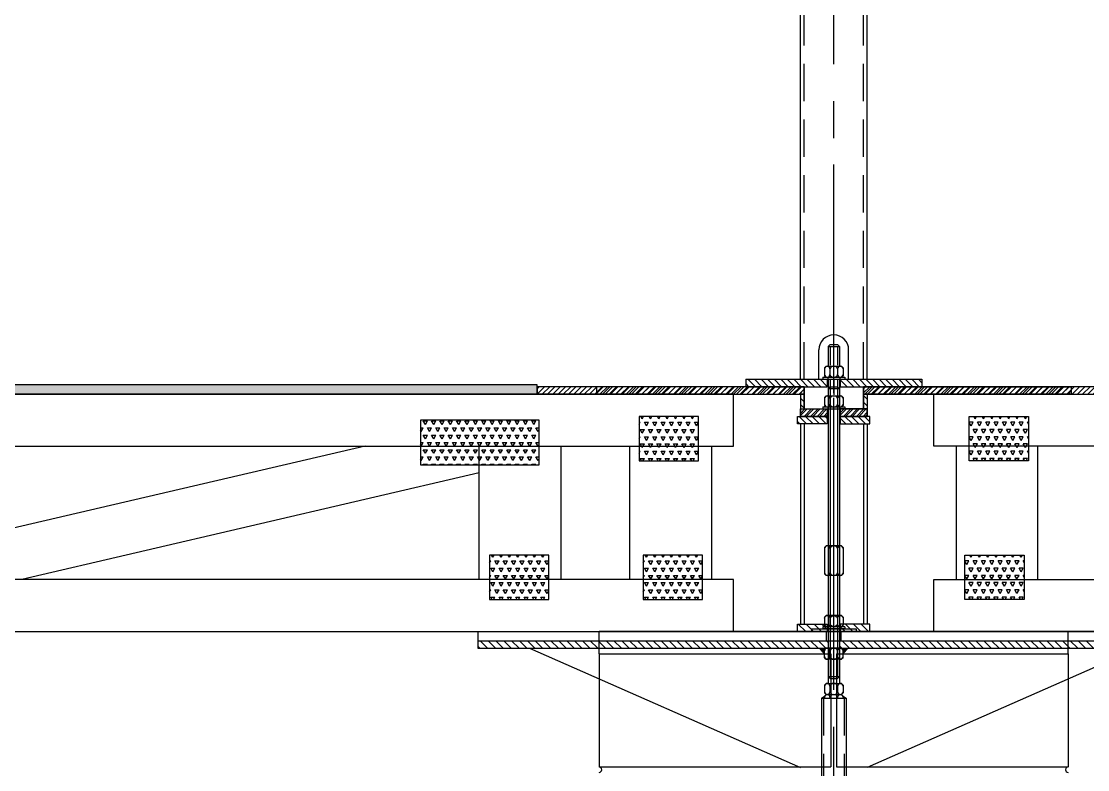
# Model space of a CAD drawing. Header units: inches. Extents: x -1316 to 22433, y -200 to 8737.
# Drawn here: x 1178.6 to 1250.4, y -82.8 to -32.3 of the extents above; entities that cross this region are included whole.
import ezdxf

# ---------------------------------------------------------------- set-up
doc = ezdxf.new("R2010")
doc.units = ezdxf.units.IN
doc.header["$LTSCALE"] = 10
doc.header["$MEASUREMENT"] = 0
for name, pattern in [('CENTER', [2, 1.25, -0.25, 0.25, -0.25]), ('HIDDEN', [0.375, 0.25, -0.125]), ('HIDDEN2', [0.1875, 0.125, -0.0625])]:
    doc.linetypes.add(name, pattern=pattern)
doc.layers.get('0').update_dxf_attribs({"linetype": 'CONTINUOUS'})
for name, color, linetype in [('S-FLOR', 7, 'CONTINUOUS'), ('S-FOUND', 7, 'CONTINUOUS'), ('S-HATCH', 5, 'CONTINUOUS'), ('S-HDWR', 104, 'CONTINUOUS'), ('S-PLATE', 190, 'CONTINUOUS')]:
    doc.layers.add(name, color=color, linetype=linetype)
pattern_1 = [(135, (-146.08067, -71.8948), (-0.26516504, -0.26516504), [])]
pattern_2 = [(135, (-804.2034, -24.4195), (-0.26516504, -0.26516504), [])]

# ---------------------------------------------------------------- blocks, each defined once
blk = doc.blocks.new('3-4NUTSV')
for p, q in [((-0.625, 0.643), (-0.518, 0.75)), ((-0.518, 0.75), (0.518, 0.75)), ((0.625, 0.643), (0.518, 0.75)), ((-0.625, 0.643), (-0.625, 0.107)), ((-0.625, 0.107), (-0.518, 0)), ((-0.518, 0), (0.518, 0)), ((-0.259, 0.567), (-0.259, 0.183)), ((0.259, 0.567), (0.259, 0.183)), ((0.625, 0.107), (0.518, 0)), ((0.625, 0.643), (0.625, 0.107))]:
    blk.add_line(p, q)
for centre, radius, start, end in [((-0.442, 0.567), 0.183, 0, 180), ((0, 0.475), 0.275, 19.47122, 160.52878), ((0.442, 0.567), 0.183, 0, 180), ((-0.442, 0.183), 0.183, 180, 0), ((0, 0.275), 0.275, 199.47122, 340.52878), ((0.442, 0.183), 0.183, 180, 0)]:
    blk.add_arc(centre, radius, start, end)
blk = doc.blocks.new('3-4WASSV')
for p, q in [((-0.75, 0.134), (0.75, 0.134)), ((-0.75, 0.134), (-0.75, 0)), ((-0.75, 0), (0.75, 0)), ((-0.406, 0.134), (-0.406, 0)), ((0.406, 0.134), (0.406, 0)), ((0.75, 0.134), (0.75, 0))]:
    blk.add_line(p, q)
blk = doc.blocks.new('BENCHM~2')
for p, q in [((-0.25, 16.5, -0.016), (-0.375, 16.375, -0.016)), ((-0.375, 16.375, -0.016), (-0.375, 15.884, -0.016)), ((-0.375, 16.375, -0.016), (0.375, 16.375, -0.016)), ((-0.25, 16.5, -0.016), (0.25, 16.5, -0.016)), ((0.25, 16.5, -0.016), (0.375, 16.375, -0.016)), ((0.375, 16.375, -0.016), (0.375, 15.884, -0.016)), ((-0.375, 14.5, -0.016), (-0.375, 5.773, -0.005)), ((0.375, 14.5, -0.016), (0.375, 5.773, -0.005)), ((-0.625, 5.666), (-0.518, 5.773)), ((0.518, 5.773), (-0.518, 5.773)), ((0.625, 5.666), (0.518, 5.773)), ((-0.625, 5.666), (-0.625, 3.88)), ((-0.259, 5.59), (-0.259, 3.956)), ((0.259, 5.59), (0.259, 3.956)), ((0.625, 5.666), (0.625, 3.88)), ((-0.625, 3.88), (-0.518, 3.773)), ((0.518, 3.773), (-0.518, 3.773)), ((-0.375, 3.773, -0.003), (-0.375, 1.071)), ((0.375, 3.773, -0.003), (0.375, 1.071)), ((0.625, 3.88), (0.518, 3.773)), ((-1.5, 0.188), (1.5, 0.188)), ((-1.5, 0), (1.5, 0)), ((-0.375, 0), (-0.375, -3.499)), ((0.375, 0), (0.375, -3.499)), ((-0.625, -4.356), (-0.518, -4.249)), ((-0.518, -4.249), (0.518, -4.249)), ((0.625, -4.356), (0.518, -4.249)), ((-0.83, -4.499), (-0.625, -4.356)), ((-0.83, -4.499), (-0.83, -31.071)), ((-0.83, -4.499), (0.83, -4.499)), ((-0.625, -4.356), (-0.625, -4.499)), ((-0.259, -4.432), (-0.259, -4.499)), ((0.259, -4.432), (0.259, -4.499)), ((0.625, -4.356), (0.625, -4.499)), ((0.625, -4.356), (0.83, -4.499)), ((0.83, -4.499), (0.83, -31.071)), ((-0.14, -34.249), (0.14, -34.249))]:
    blk.add_line(p, q)
at = {"linetype": 'HIDDEN'}
for p, q in [((-0.25, 16.375, -0.016), (-0.25, 15.884, -0.016)), ((0.25, 16.375, -0.016), (0.25, 15.884, -0.016)), ((-0.375, 15, -0.016), (-0.375, 14.5, -0.016)), ((-0.25, 14.5, -0.016), (-0.25, 5.773, -0.005)), ((0.25, 14.5, -0.016), (0.25, 5.773, -0.005)), ((0.375, 15, -0.016), (0.375, 14.5, -0.016)), ((-0.25, 3.773, -0.003), (-0.25, 1.071)), ((0.25, 3.773, -0.003), (0.25, 1.071)), ((-0.25, 0), (-0.25, -3.499)), ((0.25, 0), (0.25, -3.499)), ((-0.69, -4.499), (-0.69, -31.071)), ((0.69, -4.499), (0.69, -31.071))]:
    blk.add_line(p, q, dxfattribs=at)
at = {"linetype": 'Continuous'}
for p, q in [((-1.5, 0.188), (-1.5, 0)), ((1.5, 0.188), (1.5, 0))]:
    blk.add_line(p, q, dxfattribs=at)
for centre, radius, start, end in [((-0.442, 5.59), 0.183, 0, 180), ((0, 5.499), 0.275, 19.47122, 160.52878), ((0.442, 5.59), 0.183, 0, 180), ((-0.442, 3.956), 0.183, 180, 0), ((0, 4.048), 0.275, 199.47122, 340.52878), ((0.442, 3.956), 0.183, 180, 0), ((-0.442, -4.432), 0.183, 0, 180), ((0, -4.524), 0.275, 19.47122, 160.52878), ((0.442, -4.432), 0.183, 0, 180), ((0.17, -31.071), 1, 180, 199.72449), ((-11.709, -35.331), 11.62, 5.34095, 19.72449), ((11.709, -35.331), 11.62, 160.27551, 174.65905), ((-0.17, -31.071), 1, 340.27551, 0)]:
    blk.add_arc(centre, radius, start, end)
at = {"linetype": 'HIDDEN'}
for centre, radius, start, end in [((0.17, -31.071), 0.86, 180, 199.72449), ((-11.709, -35.331), 11.76, 5.34095, 19.72449), ((11.709, -35.331), 11.76, 160.27551, 174.65905), ((-0.17, -31.071), 0.86, 340.27551, 0)]:
    blk.add_arc(centre, radius, start, end, dxfattribs=at)
for name, p in [('3-4NUTSV', (0, 15.134, -0.016)), ('3-4WASSV', (0, 15, -0.016)), ('3-4NUTSV', (0, -4.249))]:
    blk.add_blockref(name, p)
at = {"xscale": -1}
for name, p in [('3-4NUTSV', (0, 0.322)), ('3-4WASSV', (0, 0.188))]:
    blk.add_blockref(name, p, dxfattribs=at)
blk = doc.blocks.new('CRL')
at = {"layer": 'S-HATCH'}
h = blk.add_hatch(dxfattribs=at)
h.set_pattern_fill('ANSI31', color=256, scale=2.5, angle=180, style=0)
h.set_pattern_definition([(225, (-862.34313, 33.7365), (0.22097087, -0.22097087), [])])
h.paths.add_polyline_path([(213.529, 16), (213.529, 16.5), (199.529, 16.5), (199.529, 16)])
h.paths.add_polyline_path([(195.529, 16), (195.529, 16.5), (181.529, 16.5), (181.529, 16)])
h = blk.add_hatch(dxfattribs=at)
h.set_pattern_fill('ANSI31', color=256, scale=2.5, angle=90, style=0)
h.set_pattern_definition([(135, (837.01966, 347.84425), (-0.22097087, -0.22097087), [])])
h.paths.add_polyline_path([(199.779, 16), (199.529, 16), (199.529, 15), (199.779, 15)])
h.paths.add_polyline_path([(195.529, 16), (195.279, 16), (195.279, 15), (195.529, 15)])
h = blk.add_hatch(dxfattribs=at)
h.set_pattern_fill('ANSI31', color=256, scale=2.5, angle=180, style=0)
h.set_pattern_definition([(225, (837.01966, 347.84425), (0.22097087, -0.22097087), [])])
h.paths.add_polyline_path([(199.779, 14.5), (199.779, 15), (197.967, 15), (197.967, 14.5)])
h.paths.add_polyline_path([(195.279, 15), (195.279, 14.5), (197.092, 14.5), (197.092, 15), (196.779, 15)])
at = {"linetype": 'Continuous'}
for p, q in [((195.279, 16, -0.016), (195.279, 14.5, -0.016)), ((181.705, -1.5), (181.705, -9.125)), ((197.33, -1.5), (197.33, -9.125)), ((197.705, -1.5), (197.705, -9.125)), ((213.33, -1.5), (213.33, -9.125))]:
    blk.add_line(p, q, dxfattribs=at)
for p, q in [((195.529, 16.5, -0.016), (195.529, 15, -0.016)), ((199.529, 16.5, -0.016), (199.529, 15, -0.016)), ((199.779, 16, -0.016), (199.779, 14.5, -0.016)), ((195.279, 15, -0.016), (199.779, 15, -0.016)), ((195.279, 14.5, -0.016), (197.147, 14.5, -0.016)), ((199.779, 14.5, -0.016), (197.912, 14.5, -0.016)), ((213.33, 0), (181.705, 0)), ((181.705, -1.5), (181.705, 0)), ((213.33, -1.5), (213.33, 0)), ((181.705, -1.5), (197.33, -1.5)), ((197.705, -1.5), (213.33, -1.5)), ((181.705, -9.125), (197.33, -9.125)), ((197.705, -9.125), (213.33, -9.125))]:
    blk.add_line(p, q)
at = {"elevation": -0.016}
for points in [[(181.529, 16), (195.529, 16), (195.529, 16.5), (181.529, 16.5)], [(213.529, 16), (199.529, 16), (199.529, 16.5), (213.529, 16.5)]]:
    blk.add_lwpolyline(points, close=True, dxfattribs=at)
for centre, start, end in [((181.705, -9.313), 270, 90), ((213.33, -9.313), 90, 270)]:
    blk.add_arc(centre, 0.188, start, end)
for name, p in [('BENCHM~2', (197.529, 0)), ('BENCHM~2', (197.529, 0)), ('3-4NUTSV', (197.529, 15.134, -0.016)), ('3-4WASSV', (197.529, 15, -0.016))]:
    blk.add_blockref(name, p)
blk = doc.blocks.new('*U647')
at = {"layer": 'S-FOUND'}
blk.add_blockref('CRL', (31.971, 0, 0.016), dxfattribs=at)
blk = doc.blocks.new('*X640')
at = {"color": 0}
for p, q in [((-190.023, 369.532), (-190.111, 369.685)), ((-190.023, 369.532), (-189.935, 369.685)), ((-189.46, 369.532), (-189.549, 369.685)), ((-189.46, 369.532), (-189.372, 369.685)), ((-188.898, 369.532), (-188.986, 369.685)), ((-188.898, 369.532), (-188.81, 369.685)), ((-188.335, 369.532), (-188.424, 369.685)), ((-188.335, 369.532), (-188.247, 369.685)), ((-187.773, 369.532), (-187.861, 369.685)), ((-187.773, 369.532), (-187.685, 369.685)), ((-187.21, 369.532), (-187.299, 369.685)), ((-187.21, 369.532), (-187.122, 369.685)), ((-186.648, 369.532), (-186.736, 369.685)), ((-186.648, 369.532), (-186.56, 369.685)), ((-190.241, 369.154), (-190.164, 369.289)), ((-190.241, 369.289), (-190.164, 369.289)), ((-190.023, 368.558), (-190.164, 368.802)), ((-190.164, 368.802), (-189.882, 368.802)), ((-190.023, 368.558), (-189.882, 368.802)), ((-189.742, 369.045), (-189.882, 369.289)), ((-189.882, 369.289), (-189.601, 369.289)), ((-189.742, 369.045), (-189.601, 369.289)), ((-189.46, 368.558), (-189.601, 368.802)), ((-189.601, 368.802), (-189.32, 368.802)), ((-189.46, 368.558), (-189.32, 368.802)), ((-189.179, 369.045), (-189.32, 369.289)), ((-189.32, 369.289), (-189.039, 369.289)), ((-189.179, 369.045), (-189.039, 369.289)), ((-188.898, 368.558), (-189.039, 368.802)), ((-189.039, 368.802), (-188.757, 368.802)), ((-188.898, 368.558), (-188.757, 368.802)), ((-188.617, 369.045), (-188.757, 369.289)), ((-188.757, 369.289), (-188.476, 369.289)), ((-188.617, 369.045), (-188.476, 369.289)), ((-188.335, 368.558), (-188.476, 368.802)), ((-188.476, 368.802), (-188.195, 368.802)), ((-188.335, 368.558), (-188.195, 368.802)), ((-188.054, 369.045), (-188.195, 369.289)), ((-188.195, 369.289), (-187.914, 369.289)), ((-188.054, 369.045), (-187.914, 369.289)), ((-187.773, 368.558), (-187.914, 368.802)), ((-187.914, 368.802), (-187.632, 368.802)), ((-187.773, 368.558), (-187.632, 368.802)), ((-187.492, 369.045), (-187.632, 369.289)), ((-187.632, 369.289), (-187.351, 369.289)), ((-187.492, 369.045), (-187.351, 369.289)), ((-187.21, 368.558), (-187.351, 368.802)), ((-187.351, 368.802), (-187.07, 368.802)), ((-187.21, 368.558), (-187.07, 368.802)), ((-186.929, 369.045), (-187.07, 369.289)), ((-187.07, 369.289), (-186.789, 369.289)), ((-186.929, 369.045), (-186.789, 369.289)), ((-186.648, 368.558), (-186.789, 368.802)), ((-186.789, 368.802), (-186.507, 368.802)), ((-186.648, 368.558), (-186.507, 368.802)), ((-186.367, 369.045), (-186.507, 369.289)), ((-186.507, 369.289), (-186.241, 369.289)), ((-186.367, 369.045), (-186.241, 369.263)), ((-190.241, 368.18), (-190.164, 368.315)), ((-190.241, 368.315), (-190.164, 368.315)), ((-189.742, 368.071), (-189.882, 368.315)), ((-189.882, 368.315), (-189.601, 368.315)), ((-189.742, 368.071), (-189.601, 368.315)), ((-189.179, 368.071), (-189.32, 368.315)), ((-189.32, 368.315), (-189.039, 368.315)), ((-189.179, 368.071), (-189.039, 368.315)), ((-188.617, 368.071), (-188.757, 368.315)), ((-188.757, 368.315), (-188.476, 368.315)), ((-188.617, 368.071), (-188.476, 368.315)), ((-188.054, 368.071), (-188.195, 368.315)), ((-188.195, 368.315), (-187.914, 368.315)), ((-188.054, 368.071), (-187.914, 368.315)), ((-187.492, 368.071), (-187.632, 368.315)), ((-187.632, 368.315), (-187.351, 368.315)), ((-187.492, 368.071), (-187.351, 368.315)), ((-186.929, 368.071), (-187.07, 368.315)), ((-187.07, 368.315), (-186.789, 368.315)), ((-186.929, 368.071), (-186.789, 368.315)), ((-186.367, 368.071), (-186.507, 368.315)), ((-186.507, 368.315), (-186.241, 368.315)), ((-186.367, 368.071), (-186.241, 368.288)), ((-190.241, 367.206), (-190.164, 367.34)), ((-190.241, 367.34), (-190.164, 367.34)), ((-190.023, 367.584), (-190.164, 367.827)), ((-190.164, 367.827), (-189.882, 367.827)), ((-190.023, 367.584), (-189.882, 367.827)), ((-189.742, 367.097), (-189.882, 367.34)), ((-189.882, 367.34), (-189.601, 367.34)), ((-189.742, 367.097), (-189.601, 367.34)), ((-189.46, 367.584), (-189.601, 367.827)), ((-189.601, 367.827), (-189.32, 367.827)), ((-189.46, 367.584), (-189.32, 367.827)), ((-189.179, 367.097), (-189.32, 367.34)), ((-189.32, 367.34), (-189.039, 367.34)), ((-189.179, 367.097), (-189.039, 367.34)), ((-188.898, 367.584), (-189.039, 367.827)), ((-189.039, 367.827), (-188.757, 367.827)), ((-188.898, 367.584), (-188.757, 367.827)), ((-188.617, 367.097), (-188.757, 367.34)), ((-188.757, 367.34), (-188.476, 367.34)), ((-188.617, 367.097), (-188.476, 367.34)), ((-188.335, 367.584), (-188.476, 367.827)), ((-188.476, 367.827), (-188.195, 367.827)), ((-188.335, 367.584), (-188.195, 367.827)), ((-188.054, 367.097), (-188.195, 367.34)), ((-188.195, 367.34), (-187.914, 367.34)), ((-188.054, 367.097), (-187.914, 367.34)), ((-187.773, 367.584), (-187.914, 367.827)), ((-187.914, 367.827), (-187.632, 367.827)), ((-187.773, 367.584), (-187.632, 367.827)), ((-187.492, 367.097), (-187.632, 367.34)), ((-187.632, 367.34), (-187.351, 367.34)), ((-187.492, 367.097), (-187.351, 367.34)), ((-187.21, 367.584), (-187.351, 367.827)), ((-187.351, 367.827), (-187.07, 367.827)), ((-187.21, 367.584), (-187.07, 367.827)), ((-186.929, 367.097), (-187.07, 367.34)), ((-187.07, 367.34), (-186.789, 367.34)), ((-186.929, 367.097), (-186.789, 367.34)), ((-186.648, 367.584), (-186.789, 367.827)), ((-186.789, 367.827), (-186.507, 367.827)), ((-186.648, 367.584), (-186.507, 367.827)), ((-186.367, 367.097), (-186.507, 367.34)), ((-186.507, 367.34), (-186.241, 367.34)), ((-186.367, 367.097), (-186.241, 367.314)), ((-190.067, 366.685), (-190.164, 366.853)), ((-190.164, 366.853), (-189.882, 366.853)), ((-189.979, 366.685), (-189.882, 366.853)), ((-189.504, 366.685), (-189.601, 366.853)), ((-189.601, 366.853), (-189.32, 366.853)), ((-189.417, 366.685), (-189.32, 366.853)), ((-188.942, 366.685), (-189.039, 366.853)), ((-189.039, 366.853), (-188.757, 366.853)), ((-188.854, 366.685), (-188.757, 366.853)), ((-188.379, 366.685), (-188.476, 366.853)), ((-188.476, 366.853), (-188.195, 366.853)), ((-188.292, 366.685), (-188.195, 366.853)), ((-187.817, 366.685), (-187.914, 366.853)), ((-187.914, 366.853), (-187.632, 366.853)), ((-187.729, 366.685), (-187.632, 366.853)), ((-187.254, 366.685), (-187.351, 366.853)), ((-187.351, 366.853), (-187.07, 366.853)), ((-187.167, 366.685), (-187.07, 366.853)), ((-186.692, 366.685), (-186.789, 366.853)), ((-186.789, 366.853), (-186.507, 366.853)), ((-186.604, 366.685), (-186.507, 366.853))]:
    blk.add_line(p, q, dxfattribs=at)
blk = doc.blocks.new('BOX')
blk.add_lwpolyline([(0, 0), (1, 0), (1, 1), (0, 1)], close=True)
blk = doc.blocks.new('*X643')
at = {"color": 0}
for p, q in [((579.778, -101.417), (579.637, -101.174)), ((579.637, -101.174), (579.918, -101.174)), ((579.778, -101.417), (579.918, -101.174)), ((580.34, -101.417), (580.199, -101.174)), ((580.199, -101.174), (580.481, -101.174)), ((580.34, -101.417), (580.481, -101.174)), ((580.903, -101.417), (580.762, -101.174)), ((580.762, -101.174), (581.043, -101.174)), ((580.903, -101.417), (581.043, -101.174)), ((581.465, -101.417), (581.324, -101.174)), ((581.324, -101.174), (581.606, -101.174)), ((581.465, -101.417), (581.606, -101.174)), ((582.028, -101.417), (581.887, -101.174)), ((581.887, -101.174), (582.168, -101.174)), ((582.028, -101.417), (582.168, -101.174)), ((582.59, -101.417), (582.449, -101.174)), ((582.449, -101.174), (582.731, -101.174)), ((582.59, -101.417), (582.731, -101.174)), ((583.153, -101.417), (583.012, -101.174)), ((583.012, -101.174), (583.293, -101.174)), ((583.153, -101.417), (583.293, -101.174)), ((583.715, -101.417), (583.574, -101.174)), ((583.574, -101.174), (583.856, -101.174)), ((583.715, -101.417), (583.856, -101.174)), ((584.278, -101.417), (584.137, -101.174)), ((584.137, -101.174), (584.418, -101.174)), ((584.278, -101.417), (584.418, -101.174)), ((584.84, -101.417), (584.699, -101.174)), ((584.699, -101.174), (584.981, -101.174)), ((584.84, -101.417), (584.981, -101.174)), ((585.403, -101.417), (585.262, -101.174)), ((585.262, -101.174), (585.543, -101.174)), ((585.403, -101.417), (585.543, -101.174)), ((585.965, -101.417), (585.824, -101.174)), ((585.824, -101.174), (586.106, -101.174)), ((585.965, -101.417), (586.106, -101.174)), ((586.528, -101.417), (586.387, -101.174)), ((586.387, -101.174), (586.668, -101.174)), ((586.528, -101.417), (586.668, -101.174)), ((587.09, -101.417), (586.949, -101.174)), ((586.949, -101.174), (587.231, -101.174)), ((587.09, -101.417), (587.231, -101.174)), ((579.445, -101.661), (579.637, -101.661)), ((579.496, -101.904), (579.445, -101.816)), ((579.496, -101.904), (579.637, -101.661)), ((580.059, -101.904), (579.918, -101.661)), ((579.918, -101.661), (580.199, -101.661)), ((580.059, -101.904), (580.199, -101.661)), ((580.621, -101.904), (580.481, -101.661)), ((580.481, -101.661), (580.762, -101.661)), ((580.621, -101.904), (580.762, -101.661)), ((581.184, -101.904), (581.043, -101.661)), ((581.043, -101.661), (581.324, -101.661)), ((581.184, -101.904), (581.324, -101.661)), ((581.746, -101.904), (581.606, -101.661)), ((581.606, -101.661), (581.887, -101.661)), ((581.746, -101.904), (581.887, -101.661)), ((582.309, -101.904), (582.168, -101.661)), ((582.168, -101.661), (582.449, -101.661)), ((582.309, -101.904), (582.449, -101.661)), ((582.871, -101.904), (582.731, -101.661)), ((582.731, -101.661), (583.012, -101.661)), ((582.871, -101.904), (583.012, -101.661)), ((583.434, -101.904), (583.293, -101.661)), ((583.293, -101.661), (583.574, -101.661)), ((583.434, -101.904), (583.574, -101.661)), ((583.996, -101.904), (583.856, -101.661)), ((583.856, -101.661), (584.137, -101.661)), ((583.996, -101.904), (584.137, -101.661)), ((584.559, -101.904), (584.418, -101.661)), ((584.418, -101.661), (584.699, -101.661)), ((584.559, -101.904), (584.699, -101.661)), ((585.121, -101.904), (584.981, -101.661)), ((584.981, -101.661), (585.262, -101.661)), ((585.121, -101.904), (585.262, -101.661)), ((585.684, -101.904), (585.543, -101.661)), ((585.543, -101.661), (585.824, -101.661)), ((585.684, -101.904), (585.824, -101.661)), ((586.246, -101.904), (586.106, -101.661)), ((586.106, -101.661), (586.387, -101.661)), ((586.246, -101.904), (586.387, -101.661)), ((586.809, -101.904), (586.668, -101.661)), ((586.668, -101.661), (586.949, -101.661)), ((586.809, -101.904), (586.949, -101.661)), ((587.371, -101.904), (587.231, -101.661)), ((587.231, -101.661), (587.445, -101.661)), ((587.371, -101.904), (587.445, -101.776)), ((579.445, -102.635), (579.637, -102.635)), ((579.496, -102.879), (579.637, -102.635)), ((579.778, -102.391), (579.637, -102.148)), ((579.637, -102.148), (579.918, -102.148)), ((579.778, -102.391), (579.918, -102.148)), ((580.059, -102.879), (579.918, -102.635)), ((579.918, -102.635), (580.199, -102.635)), ((580.059, -102.879), (580.199, -102.635)), ((580.34, -102.391), (580.199, -102.148)), ((580.199, -102.148), (580.481, -102.148)), ((580.34, -102.391), (580.481, -102.148)), ((580.621, -102.879), (580.481, -102.635)), ((580.481, -102.635), (580.762, -102.635)), ((580.621, -102.879), (580.762, -102.635)), ((580.903, -102.391), (580.762, -102.148)), ((580.762, -102.148), (581.043, -102.148)), ((580.903, -102.391), (581.043, -102.148)), ((581.184, -102.879), (581.043, -102.635)), ((581.043, -102.635), (581.324, -102.635)), ((581.184, -102.879), (581.324, -102.635)), ((581.465, -102.391), (581.324, -102.148)), ((581.324, -102.148), (581.606, -102.148)), ((581.465, -102.391), (581.606, -102.148)), ((581.746, -102.879), (581.606, -102.635)), ((581.606, -102.635), (581.887, -102.635)), ((581.746, -102.879), (581.887, -102.635)), ((582.028, -102.391), (581.887, -102.148)), ((581.887, -102.148), (582.168, -102.148)), ((582.028, -102.391), (582.168, -102.148)), ((582.309, -102.879), (582.168, -102.635)), ((582.168, -102.635), (582.449, -102.635)), ((582.309, -102.879), (582.449, -102.635)), ((582.59, -102.391), (582.449, -102.148)), ((582.449, -102.148), (582.731, -102.148)), ((582.59, -102.391), (582.731, -102.148)), ((582.871, -102.879), (582.731, -102.635)), ((582.731, -102.635), (583.012, -102.635)), ((582.871, -102.879), (583.012, -102.635)), ((583.153, -102.391), (583.012, -102.148)), ((583.012, -102.148), (583.293, -102.148)), ((583.153, -102.391), (583.293, -102.148)), ((583.434, -102.879), (583.293, -102.635)), ((583.293, -102.635), (583.574, -102.635)), ((583.434, -102.879), (583.574, -102.635)), ((583.715, -102.391), (583.574, -102.148)), ((583.574, -102.148), (583.856, -102.148)), ((583.715, -102.391), (583.856, -102.148)), ((583.996, -102.879), (583.856, -102.635)), ((583.856, -102.635), (584.137, -102.635)), ((583.996, -102.879), (584.137, -102.635)), ((584.278, -102.391), (584.137, -102.148)), ((584.137, -102.148), (584.418, -102.148)), ((584.278, -102.391), (584.418, -102.148)), ((584.559, -102.879), (584.418, -102.635)), ((584.418, -102.635), (584.699, -102.635)), ((584.559, -102.879), (584.699, -102.635)), ((584.84, -102.391), (584.699, -102.148)), ((584.699, -102.148), (584.981, -102.148)), ((584.84, -102.391), (584.981, -102.148)), ((585.121, -102.879), (584.981, -102.635)), ((584.981, -102.635), (585.262, -102.635)), ((585.121, -102.879), (585.262, -102.635)), ((585.403, -102.391), (585.262, -102.148)), ((585.262, -102.148), (585.543, -102.148)), ((585.403, -102.391), (585.543, -102.148)), ((585.684, -102.879), (585.543, -102.635)), ((585.543, -102.635), (585.824, -102.635)), ((585.684, -102.879), (585.824, -102.635)), ((585.965, -102.391), (585.824, -102.148)), ((585.824, -102.148), (586.106, -102.148)), ((585.965, -102.391), (586.106, -102.148)), ((586.246, -102.879), (586.106, -102.635)), ((586.106, -102.635), (586.387, -102.635)), ((586.246, -102.879), (586.387, -102.635)), ((586.528, -102.391), (586.387, -102.148)), ((586.387, -102.148), (586.668, -102.148)), ((586.528, -102.391), (586.668, -102.148)), ((586.809, -102.879), (586.668, -102.635)), ((586.668, -102.635), (586.949, -102.635)), ((586.809, -102.879), (586.949, -102.635)), ((587.09, -102.391), (586.949, -102.148)), ((586.949, -102.148), (587.231, -102.148)), ((587.09, -102.391), (587.231, -102.148)), ((587.371, -102.879), (587.231, -102.635)), ((587.231, -102.635), (587.445, -102.635)), ((587.371, -102.879), (587.445, -102.75)), ((579.496, -102.879), (579.445, -102.791)), ((579.778, -103.366), (579.637, -103.122)), ((579.637, -103.122), (579.918, -103.122)), ((579.778, -103.366), (579.918, -103.122)), ((580.34, -103.366), (580.199, -103.122)), ((580.199, -103.122), (580.481, -103.122)), ((580.34, -103.366), (580.481, -103.122)), ((580.903, -103.366), (580.762, -103.122)), ((580.762, -103.122), (581.043, -103.122)), ((580.903, -103.366), (581.043, -103.122)), ((581.465, -103.366), (581.324, -103.122)), ((581.324, -103.122), (581.606, -103.122)), ((581.465, -103.366), (581.606, -103.122)), ((582.028, -103.366), (581.887, -103.122)), ((581.887, -103.122), (582.168, -103.122)), ((582.028, -103.366), (582.168, -103.122)), ((582.59, -103.366), (582.449, -103.122)), ((582.449, -103.122), (582.731, -103.122)), ((582.59, -103.366), (582.731, -103.122)), ((583.153, -103.366), (583.012, -103.122)), ((583.012, -103.122), (583.293, -103.122)), ((583.153, -103.366), (583.293, -103.122)), ((583.715, -103.366), (583.574, -103.122)), ((583.574, -103.122), (583.856, -103.122)), ((583.715, -103.366), (583.856, -103.122)), ((584.278, -103.366), (584.137, -103.122)), ((584.137, -103.122), (584.418, -103.122)), ((584.278, -103.366), (584.418, -103.122)), ((584.84, -103.366), (584.699, -103.122)), ((584.699, -103.122), (584.981, -103.122)), ((584.84, -103.366), (584.981, -103.122)), ((585.403, -103.366), (585.262, -103.122)), ((585.262, -103.122), (585.543, -103.122)), ((585.403, -103.366), (585.543, -103.122)), ((585.965, -103.366), (585.824, -103.122)), ((585.824, -103.122), (586.106, -103.122)), ((585.965, -103.366), (586.106, -103.122)), ((586.528, -103.366), (586.387, -103.122)), ((586.387, -103.122), (586.668, -103.122)), ((586.528, -103.366), (586.668, -103.122)), ((587.09, -103.366), (586.949, -103.122)), ((586.949, -103.122), (587.231, -103.122)), ((587.09, -103.366), (587.231, -103.122)), ((579.445, -103.609), (579.637, -103.609)), ((579.496, -103.853), (579.445, -103.765)), ((579.496, -103.853), (579.637, -103.609)), ((579.659, -104.135), (579.637, -104.096)), ((579.637, -104.096), (579.918, -104.096)), ((579.896, -104.135), (579.918, -104.096)), ((580.059, -103.853), (579.918, -103.609)), ((579.918, -103.609), (580.199, -103.609)), ((580.059, -103.853), (580.199, -103.609)), ((580.222, -104.135), (580.199, -104.096)), ((580.199, -104.096), (580.481, -104.096)), ((580.458, -104.135), (580.481, -104.096)), ((580.621, -103.853), (580.481, -103.609)), ((580.481, -103.609), (580.762, -103.609)), ((580.621, -103.853), (580.762, -103.609)), ((580.784, -104.135), (580.762, -104.096)), ((580.762, -104.096), (581.043, -104.096)), ((581.021, -104.135), (581.043, -104.096)), ((581.184, -103.853), (581.043, -103.609)), ((581.043, -103.609), (581.324, -103.609)), ((581.184, -103.853), (581.324, -103.609)), ((581.347, -104.135), (581.324, -104.096)), ((581.324, -104.096), (581.606, -104.096)), ((581.583, -104.135), (581.606, -104.096)), ((581.746, -103.853), (581.606, -103.609)), ((581.606, -103.609), (581.887, -103.609)), ((581.746, -103.853), (581.887, -103.609)), ((581.909, -104.135), (581.887, -104.096)), ((581.887, -104.096), (582.168, -104.096)), ((582.146, -104.135), (582.168, -104.096)), ((582.309, -103.853), (582.168, -103.609)), ((582.168, -103.609), (582.449, -103.609)), ((582.309, -103.853), (582.449, -103.609)), ((582.472, -104.135), (582.449, -104.096)), ((582.449, -104.096), (582.731, -104.096)), ((582.708, -104.135), (582.731, -104.096)), ((582.871, -103.853), (582.731, -103.609)), ((582.731, -103.609), (583.012, -103.609)), ((582.871, -103.853), (583.012, -103.609)), ((583.034, -104.135), (583.012, -104.096)), ((583.012, -104.096), (583.293, -104.096)), ((583.271, -104.135), (583.293, -104.096)), ((583.434, -103.853), (583.293, -103.609)), ((583.293, -103.609), (583.574, -103.609)), ((583.434, -103.853), (583.574, -103.609)), ((583.597, -104.135), (583.574, -104.096)), ((583.574, -104.096), (583.856, -104.096)), ((583.833, -104.135), (583.856, -104.096)), ((583.996, -103.853), (583.856, -103.609)), ((583.856, -103.609), (584.137, -103.609)), ((583.996, -103.853), (584.137, -103.609)), ((584.159, -104.135), (584.137, -104.096)), ((584.137, -104.096), (584.418, -104.096)), ((584.396, -104.135), (584.418, -104.096)), ((584.559, -103.853), (584.418, -103.609)), ((584.418, -103.609), (584.699, -103.609)), ((584.559, -103.853), (584.699, -103.609)), ((584.722, -104.135), (584.699, -104.096)), ((584.699, -104.096), (584.981, -104.096)), ((584.958, -104.135), (584.981, -104.096)), ((585.121, -103.853), (584.981, -103.609)), ((584.981, -103.609), (585.262, -103.609)), ((585.121, -103.853), (585.262, -103.609)), ((585.284, -104.135), (585.262, -104.096)), ((585.262, -104.096), (585.543, -104.096)), ((585.521, -104.135), (585.543, -104.096)), ((585.684, -103.853), (585.543, -103.609)), ((585.543, -103.609), (585.824, -103.609)), ((585.684, -103.853), (585.824, -103.609)), ((585.847, -104.135), (585.824, -104.096)), ((585.824, -104.096), (586.106, -104.096)), ((586.083, -104.135), (586.106, -104.096)), ((586.246, -103.853), (586.106, -103.609)), ((586.106, -103.609), (586.387, -103.609)), ((586.246, -103.853), (586.387, -103.609)), ((586.409, -104.135), (586.387, -104.096)), ((586.387, -104.096), (586.668, -104.096)), ((586.646, -104.135), (586.668, -104.096)), ((586.809, -103.853), (586.668, -103.609)), ((586.668, -103.609), (586.949, -103.609)), ((586.809, -103.853), (586.949, -103.609)), ((586.972, -104.135), (586.949, -104.096)), ((586.949, -104.096), (587.231, -104.096)), ((587.208, -104.135), (587.231, -104.096)), ((587.371, -103.853), (587.231, -103.609)), ((587.231, -103.609), (587.445, -103.609)), ((587.371, -103.853), (587.445, -103.724))]:
    blk.add_line(p, q, dxfattribs=at)
blk = doc.blocks.new('1200WBTECFLOORTRUSS')
at = {"layer": 'S-HATCH'}
h = blk.add_hatch(dxfattribs=at)
h.set_pattern_fill('DOLMIT', color=256, style=0)
h.set_pattern_definition([(0, (-47.8757, -280.13625), (0, 0.25), []), (45, (-47.8757, -280.13625), (-0.5, 0.5), [0.3535534, -0.7071077])])
h.paths.add_polyline_path([(-20, -1.25), (-20, -0.625), (-229.5, -0.625), (-229.5, -1.25)])
for p, q in [((-31.59189, -4.75), (-62.42439, -11.95288)), ((-23.89918, -6.54712), (-54.73168, -13.75))]:
    blk.add_line(p, q)
for points in [[(-229.5, -1.25), (-20, -1.25), (-20, -0.625), (-229.5, -0.625)], [(-228, -4.75), (-6.75, -4.75), (-6.75, -1.25), (-228, -1.25)], [(228, -4.75), (6.75, -4.75), (6.75, -1.25), (228, -1.25)], [(-18.39918, -13.75), (-23.89918, -13.75), (-23.89918, -4.75), (-18.39918, -4.75)], [(-13.75, -4.75), (-8.25, -4.75), (-8.25, -13.75), (-13.75, -13.75)], [(13.75, -4.75), (8.25, -4.75), (8.25, -13.75), (13.75, -13.75)], [(-229.5, -17.25), (-6.75, -17.25), (-6.75, -13.75), (-229.5, -13.75)], [(229.5, -17.25), (6.75, -17.25), (6.75, -13.75), (229.5, -13.75)]]:
    blk.add_lwpolyline(points, close=True)
for name, p in [('*X640', (177.11355, -372.43724)), ('*X643', (-607.30611, 98.1273)), ('*X640', (167.04092, -381.78133)), ('*X640', (177.40134, -381.78133))]:
    blk.add_blockref(name, p, dxfattribs=at)
at = {"layer": 'S-HATCH', "extrusion": (0, 0, -1), "zscale": -1}
for p in [(177.11355, -372.43724), (177.40134, -381.78133)]:
    blk.add_blockref('*X640', p, dxfattribs=at)
at = {"layer": 'S-PLATE', "xscale": 4, "yscale": 3, "zscale": 4}
for p in [(-13.12778, -5.75198), (-23.20041, -15.09607), (-12.83999, -15.09607)]:
    blk.add_blockref('BOX', p, dxfattribs=at)
at = {"layer": 'S-PLATE', "extrusion": (0, 0, -1), "xscale": 4, "yscale": 3, "zscale": -4}
for p in [(-13.12778, -5.75198), (-12.83999, -15.09607)]:
    blk.add_blockref('BOX', p, dxfattribs=at)
at = {"layer": 'S-PLATE', "xscale": 3, "yscale": 8, "zscale": 3, "rotation": 90}
blk.add_blockref('BOX', (-19.86063, -6.0076), dxfattribs=at)
blk = doc.blocks.new('SUPPORT COLUMN')
for p, q in [((17.75, -110.625), (17.75, -17.125)), ((22.25, -110.625), (22.25, -17.125))]:
    blk.add_line(p, q)
at = {"linetype": 'HIDDEN'}
for p, q in [((18, -110.625), (18, -17.125)), ((22, -110.625), (22, -17.125))]:
    blk.add_line(p, q, dxfattribs=at)
at = {"layer": 'S-HDWR', "color": 5, "linetype": 'CENTER'}
blk.add_line((20, -129.379), (20, 13.468), dxfattribs=at)
blk = doc.blocks.new('FLOOR ADAPTOR')
at = {"layer": 'S-HATCH'}
h = blk.add_hatch(dxfattribs=at)
h.set_pattern_fill('ANSI31', color=256, scale=2.5, angle=90, style=0)
h.set_pattern_definition([(135, (-170.9597, 76.3386), (-0.22097087, -0.22097087), [])])
h.paths.add_polyline_path([(20.438, 1), (20.438, 0.5), (25.938, 0.5), (25.938, 1)])
h.paths.add_polyline_path([(19.562, 0.5), (19.562, 1), (14.062, 1), (14.062, 0.5)])
h = blk.add_hatch(dxfattribs=at)
h.set_pattern_fill('ANSI31', color=256, scale=2, angle=180, style=0)
h.set_pattern_definition([(225, (-284.71515, 289.00072), (0.1767767, -0.1767767), [])])
h.paths.add_polyline_path([(22, 0.5), (22, 0), (40, 0), (40, 0.5)])
h.paths.add_polyline_path([(18, 0), (18, 0.5), (0, 0.5), (0, 0)])
h = blk.add_hatch(dxfattribs=at)
h.set_pattern_fill('ANSI31', color=256, scale=2.5, angle=180, style=0)
h.set_pattern_definition([(225, (-804.2034, -24.4195), (0.22097087, -0.22097087), [])])
h.paths.add_polyline_path([(22.25, -1), (22, -1), (20.438, -1), (20.438, -1.5), (22.25, -1.5)])
h.paths.add_polyline_path([(19.562, -1), (17.75, -1), (17.75, -1.5), (19.562, -1.5)])
h = blk.add_hatch(dxfattribs=at)
h.set_pattern_fill('ANSI31', color=256, scale=2.5, angle=90, style=0)
h.set_pattern_definition([(135, (-804.2034, -24.4195), (-0.22097087, -0.22097087), [])])
h.paths.add_polyline_path([(20.438, -1.5), (20.438, -2), (22.437, -2), (22.437, -1.5)])
h.paths.add_polyline_path([(19.562, -2), (19.562, -1.5), (17.75, -1.5), (17.562, -1.5), (17.562, -2)])
h = blk.add_hatch(dxfattribs=at)
h.set_pattern_fill('ANSI31', color=256, scale=3, angle=90, style=0)
h.set_pattern_definition(pattern_2)
h.paths.add_polyline_path([(22.437, -16), (22.437, -15.5), (20.438, -15.5), (20.438, -16)])
h.paths.add_polyline_path([(17.562, -15.5), (17.562, -16), (19.562, -16), (19.562, -15.5)])
h = blk.add_hatch(dxfattribs=at)
h.set_pattern_fill('ANSI31', color=256, scale=3, angle=90, style=0)
h.set_pattern_definition(pattern_2)
h.paths.add_polyline_path([(22.437, -16), (22.437, -15.5), (20.438, -15.5), (20.438, -16)])
h.paths.add_polyline_path([(17.562, -15.5), (17.562, -16), (19.562, -16), (19.562, -15.5)])
h = blk.add_hatch(dxfattribs=at)
h.set_pattern_fill('ANSI31', color=256, scale=3, angle=90, style=0)
h.set_pattern_definition(pattern_1)
h.paths.add_polyline_path([(43.998, -17.125), (43.998, -16.625), (20.373, -16.625), (20.373, -17.125), (20.515, -17.125)])
h.paths.add_polyline_path([(-4.002, -16.625), (-4.002, -17.125), (19.623, -17.125), (19.623, -16.625)])
h = blk.add_hatch(dxfattribs=at)
h.set_pattern_fill('ANSI31', color=256, scale=3, angle=90, style=0)
h.set_pattern_definition(pattern_1)
h.paths.add_polyline_path([(43.998, -17.125), (43.998, -16.625), (20.373, -16.625), (20.373, -17.125), (20.515, -17.125)])
h.paths.add_polyline_path([(-4.002, -16.625), (-4.002, -17.125), (19.623, -17.125), (19.623, -16.625)])
for points in [[(19.373, -17.5), (19.373, -17.232), (19.48, -17.125), (19.057, -17.125)], [(19.373, -17.5), (19.373, -17.232), (19.48, -17.125), (19.057, -17.125)], [(20.623, -17.232), (20.515, -17.125), (20.939, -17.125), (20.623, -17.5)], [(20.623, -17.232), (20.515, -17.125), (20.939, -17.125), (20.623, -17.5)]]:
    blk.add_hatch(color=256, dxfattribs=at).paths.add_polyline_path(points)
for p, q in [((19, 1), (19, 2.989)), ((19.75, 3.334), (19.625, 3.209)), ((19.625, 3.209), (20.375, 3.209)), ((19.625, 3.209), (19.625, 1.884)), ((19.75, 3.334), (20.25, 3.334)), ((20.25, 3.334), (20.375, 3.209)), ((20.375, 3.209), (20.375, 1.871)), ((21, 1), (21, 2.989)), ((14.062, 1), (19.562, 1)), ((14.062, 1), (14.062, 0.5)), ((17.75, 1), (22.25, 1)), ((19.562, 1), (19.562, 0.5)), ((19.625, 1), (19.625, -0.116)), ((19.625, 1), (19.625, -17.125)), ((20, 0.96), (20, -0.04)), ((20.375, 1), (20.375, -0.116)), ((20.375, 1), (20.375, -17.125)), ((20.438, 1), (20.438, 0.5)), ((20.438, 1), (25.938, 1)), ((25.938, 1), (25.938, 0.5)), ((14.062, 0.5), (19.562, 0.5)), ((20.438, 0.5), (25.938, 0.5)), ((19.625, -1), (19.625, -17.125)), ((20.375, -1), (20.375, -17.125)), ((17.75, -2), (17.75, -15.5)), ((18, -2), (18, -15.5)), ((22, -2), (22, -15.5)), ((22.25, -2), (22.25, -15.5)), ((-4.002, -16), (19.498, -16)), ((-4.002, -16), (-4.002, -17.125)), ((-4.002, -16), (19.498, -16)), ((-4.002, -16), (-4.002, -17.125)), ((19.498, -16.625), (19.498, -16)), ((19.498, -16.625), (19.498, -16)), ((20.498, -16), (43.998, -16)), ((20.498, -16.625), (20.498, -16)), ((20.498, -16), (43.998, -16)), ((20.498, -16.625), (20.498, -16)), ((43.998, -16), (43.998, -17.125)), ((43.998, -16), (43.998, -17.125)), ((-4.002, -16.625), (19.623, -16.625)), ((-4.002, -16.625), (19.623, -16.625)), ((-4.002, -17.125), (43.998, -17.125)), ((-4.002, -17.125), (43.998, -17.125)), ((-1, -16.625), (41, -16.625)), ((-1, -16.625), (41, -16.625)), ((-1, -17.125), (41, -17.125)), ((-1, -17.125), (41, -17.125)), ((-0.502, -17.125), (17.745, -25.171)), ((-0.502, -17.125), (17.745, -25.171)), ((19.373, -17.5), (19.057, -17.125)), ((19.373, -17.5), (19.057, -17.125)), ((20.373, -16.625), (43.998, -16.625)), ((20.373, -16.625), (43.998, -16.625)), ((20.623, -17.5), (20.939, -17.125)), ((20.623, -17.5), (20.939, -17.125)), ((40.498, -17.125), (22.25, -25.171)), ((40.498, -17.125), (22.25, -25.171)), ((19.623, -17.875), (19.623, -19.034)), ((19.623, -17.875), (19.623, -19.034)), ((20.373, -17.875), (20.373, -19.034)), ((20.373, -17.875), (20.373, -19.034)), ((19.623, -19.034), (19.748, -19.159)), ((19.623, -19.034), (20.373, -19.034)), ((19.623, -19.034), (19.748, -19.159)), ((19.623, -19.034), (20.373, -19.034)), ((19.748, -19.159), (20.248, -19.159)), ((19.748, -19.159), (20.248, -19.159)), ((20.248, -19.159), (20.373, -19.034)), ((20.248, -19.159), (20.373, -19.034))]:
    blk.add_line(p, q)
at = {"linetype": 'HIDDEN2'}
for p, q in [((19.75, 3.209), (19.75, 1.884)), ((20.25, 3.209), (20.25, 1.884)), ((19.75, 1), (19.75, -0.116)), ((20.25, 1), (20.25, -0.116))]:
    blk.add_line(p, q, dxfattribs=at)
at = {"linetype": 'Continuous'}
blk.add_line((17.75, 1), (22.25, 1), dxfattribs=at)
at = {"linetype": 'HIDDEN'}
for p, q in [((19.75, 1), (19.75, -17.125)), ((20.25, 1), (20.25, -17.125)), ((19.75, -1), (19.75, -17.125)), ((20.25, -1), (20.25, -17.125)), ((19.748, -17.875), (19.748, -19.034)), ((19.748, -17.875), (19.748, -19.034)), ((20.248, -17.875), (20.248, -19.034)), ((20.248, -17.875), (20.248, -19.034))]:
    blk.add_line(p, q, dxfattribs=at)
for points in [[(0, 0), (18, 0), (18, 0.5), (0, 0.5)], [(18, 0), (17.75, 0), (17.75, -1), (18, -1)], [(40, 0.5), (22, 0.5), (22, 0), (40, 0)], [(22, 0), (22.25, 0), (22.25, -1), (22, -1)], [(19.562, -1.5), (17.75, -1.5), (17.75, -1), (19.562, -1)], [(20.438, -1.5), (22.25, -1.5), (22.25, -1), (20.438, -1)], [(19.562, -2), (17.562, -2), (17.562, -1.5), (19.562, -1.5)], [(20.438, -2), (22.437, -2), (22.437, -1.5), (20.438, -1.5)], [(19.562, -16), (17.562, -16), (17.562, -15.5), (19.562, -15.5)], [(19.562, -16), (17.562, -16), (17.562, -15.5), (19.562, -15.5)], [(20.438, -16), (22.437, -16), (22.437, -15.5), (20.438, -15.5)], [(20.438, -16), (22.437, -16), (22.437, -15.5), (20.438, -15.5)]]:
    blk.add_lwpolyline(points, close=True)
blk.add_arc((20, 2.989), 1, 0, 180)
at = {"layer": 'S-HDWR', "color": 5, "linetype": 'CENTER'}
for q in [(19.998, 15.468), (19.998, 13.468)]:
    blk.add_line((19.998, -34.933), q, dxfattribs=at)
for name, p in [('3-4NUTSV', (20, 1.134)), ('3-4WASSV', (20, 1)), ('3-4NUTSV', (20, -0.866)), ('3-4WASSV', (20, -1))]:
    blk.add_blockref(name, p)
at = {"rotation": 180}
blk.add_blockref('3-4NUTSV', (19.998, -17.125), dxfattribs=at)
blk.add_blockref('3-4NUTSV', (19.998, -17.125), dxfattribs=at)

msp = doc.modelspace()

# ---------------------------------------------------------------- block references
at = {"color": 1}
msp.add_blockref('*U647', (1003.83093, -73.44273, -0.01563), dxfattribs=at)
at = {"layer": 'S-FLOR'}
msp.add_blockref('1200WBTECFLOORTRUSS', (1233.33093, -56.19273, -0.01563), dxfattribs=at)
at = {"layer": 'S-HDWR'}
for name, p in [('SUPPORT COLUMN', (1213.33093, 54.18227, -0.01563)), ('FLOOR ADAPTOR', (1213.33093, -57.44273, -0.01563))]:
    msp.add_blockref(name, p, dxfattribs=at)

doc.saveas('drawing.dxf')
